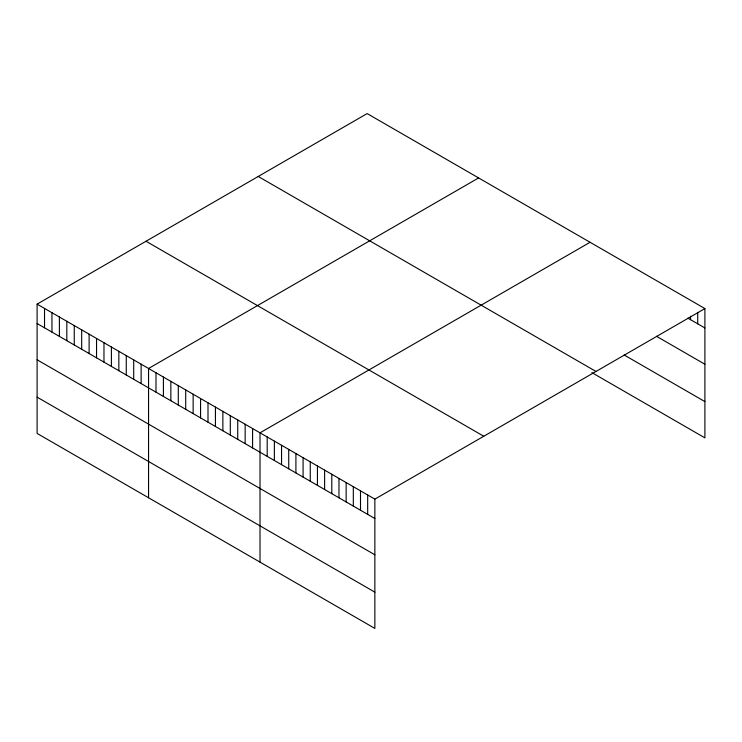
<?xml version="1.0" encoding="UTF-8"?>
<svg xmlns="http://www.w3.org/2000/svg" width="742" height="742" viewBox="0 0 742 742"><rect width="100%" height="100%" fill="white"/><g stroke="black" fill="none" stroke-linecap="round" stroke-linejoin="round"><path stroke-width="1.11" d="M704.9 308.579L374.858 499.134L374.858 628.418L37.1 433.421L37.1 304.137L367.142 113.582L704.9 308.579L704.9 437.863L591.856 372.605M478.599 177.932L148.558 368.486L148.558 497.771M590.066 242.282L260.015 432.836L260.015 562.121M687.853 318.123L704.9 327.964M656.457 336.265L704.9 364.239M624.152 354.982L704.9 401.598M258.225 176.466L595.984 371.464M146.016 241.252L483.775 436.25M37.1 304.137L374.858 499.134M37.1 323.521L374.858 518.519M37.1 359.787L374.858 554.784M37.1 397.146L374.858 592.153M697.721 312.419L697.721 323.827M690.542 316.259L690.542 319.681M367.68 494.988L367.68 514.373M360.501 490.842L360.501 510.227M353.322 486.706L353.322 506.09M346.143 482.56L346.143 501.944M338.973 478.414L338.973 497.799M331.795 474.268L331.795 493.653M324.616 470.131L324.616 489.516M317.437 465.985L317.437 485.37M310.258 461.839L310.258 481.224M303.079 457.693L303.079 477.078M295.91 453.548L295.91 472.932M288.731 449.411L288.731 468.796M281.552 445.265L281.552 464.65M274.373 441.119L274.373 460.504M267.194 436.973L267.194 456.358M252.586 428.542L252.586 447.927M245.157 424.257L245.157 443.642M237.728 419.963L237.728 439.347M230.298 415.668L230.298 435.053M222.869 411.383L222.869 430.768M215.43 407.089L215.43 426.474M208.001 402.804L208.001 422.189M200.572 398.51L200.572 417.894M193.143 394.225L193.143 413.609M185.713 389.93L185.713 409.315M178.284 385.645L178.284 405.03M170.855 381.351L170.855 400.736M163.416 377.066L163.416 396.451M155.987 372.772L155.987 392.156M141.128 364.192L141.128 383.577M133.699 359.898L133.699 379.283M126.27 355.613L126.27 374.998M118.841 351.318L118.841 370.703M111.402 347.033L111.402 366.418M103.973 342.739L103.973 362.124M96.543 338.454L96.543 357.839M89.114 334.16L89.114 353.544M81.685 329.875L81.685 349.259M74.256 325.58L74.256 344.965M66.826 321.295L66.826 340.68M59.388 317.001L59.388 336.386M51.959 312.716L51.959 332.101M44.529 308.422L44.529 327.806"/></g></svg>
